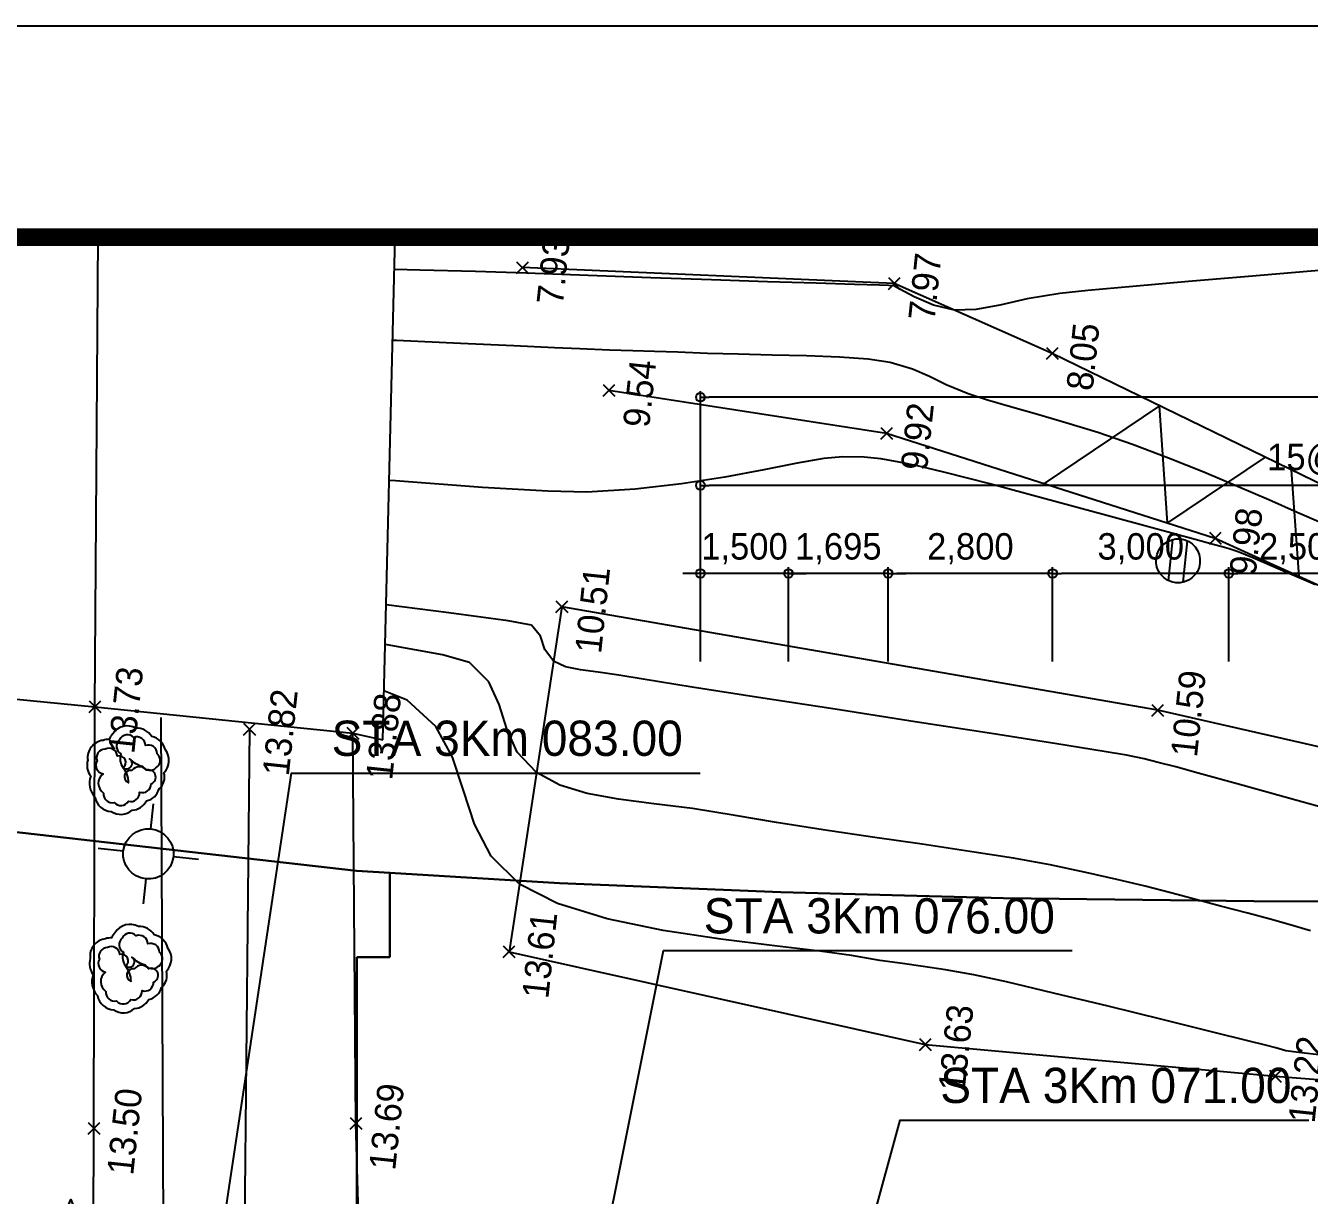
# Model space of a CAD drawing. Header units: millimetres. Extents: x 1073475 to 2890243, y -1340830 to -367733.
# Drawn here: x 1299407 to 1321258, y -387649 to -367733 of the extents above; entities that cross this region are included whole.
import ezdxf
from ezdxf.enums import TextEntityAlignment as Align
from ezdxf.xclip import XClip

# ---------------------------------------------------------------- set-up
doc = ezdxf.new("R2010")
doc.units = ezdxf.units.MM
doc.header["$LTSCALE"] = 50
doc.header["$XCLIPFRAME"] = 2
doc.header["$PDMODE"] = 3
doc.header["$PDSIZE"] = 100
doc.layers.get('Defpoints').update_dxf_attribs({"color": 151})
for name, color, linetype in [('11', 11, 'Continuous'), ('C-DIM', 7, 'Continuous'), ('CONT-MJR', 42, 'Continuous'), ('CONT-MNR', 84, 'Continuous'), ('LEVEL_15', 7, 'Continuous'), ('LEVEL_16', 7, 'Continuous'), ('TEX', 3, 'Continuous'), ('TEXT', 3, 'Continuous'), ('가로등', 1, 'Continuous'), ('교량', 4, 'Continuous'), ('단면', 4, 'Continuous'), ('도로', 1, 'Continuous'), ('보도', 7, 'Continuous'), ('보안등', 7, 'Continuous'), ('연속지적도', 32, 'Continuous'), ('자전거전용도로', 7, 'Continuous'), ('조경', 3, 'Continuous'), ('측량점_높이', 8, 'Continuous'), ('측량점_심볼', 7, 'Continuous'), ('현황선', 8, 'Continuous'), ('화단경계', 3, 'Continuous')]:
    doc.layers.add(name, color=color, linetype=linetype)
doc.styles.add('RXHG', font='arial.ttf')
doc.styles.add('STYLE-GOTHIC_SINGLE', font='', dxfattribs={"bigfont": 'GOTHIC_SINGLEbig.shx'})
doc.styles.add('굴림체', font='')
doc.styles.add('돋움', font='')
doc.styles.get('STYLE-GOTHIC_SINGLE').set_extended_font_data('Gulim')
doc.styles.get('굴림체').set_extended_font_data('Dotum')
doc.styles.get('돋움').set_extended_font_data('Dotum')
doc.dimstyles.new('SAM-300', dxfattribs={"dimscale": 1.5, "dimtxt": 300, "dimasz": 100, "dimexe": 70, "dimexo": 0, "dimgap": 100, "dimtad": 1, "dimdec": 0, "dimzin": 0, "dimdsep": 46, "dimlunit": 6, "dimtxsty": '돋움', "dimblk": 'ORIGIN', "dimcen": 100, "dimclrd": 1, "dimclre": 1, "dimclrt": 7, "dimadec": 0, "dimazin": 0, "dimtfac": 1, "dimtdec": 0, "dimtix": 1, "dimtmove": 2, "dimatfit": 3, "dimfxl": 70, "dimtolj": 1, "dimtzin": 0, "dimlwd": -1, "dimlwe": -1, "dimarcsym": 0})

# ---------------------------------------------------------------- blocks, each defined once
blk = doc.blocks.new('A$405090834614')
at = {"layer": 'CONT-MJR', "color": 251}
for p, q in [((200652, 159226), (200649, 159333)), ((200700, 157738), (200652, 159226)), ((200750, 156628), (200700, 157738)), ((200804, 155967), (200750, 156628)), ((200941, 155155), (200804, 155967)), ((201116, 154379), (200941, 155155)), ((201310, 153659), (201116, 154379)), ((201502, 153012), (201310, 153659)), ((201672, 152457), (201502, 153012)), ((201800, 152013), (201672, 152457)), ((201866, 151698), (201800, 152013)), ((201897, 151334), (201866, 151698)), ((201897, 151047), (201897, 151334)), ((201877, 150759), (201897, 151047)), ((201843, 150392), (201877, 150759)), ((201784, 149937), (201843, 150392)), ((201668, 149158), (201784, 149937)), ((201517, 148194), (201668, 149158)), ((201355, 147185), (201517, 148194)), ((201206, 146268), (201355, 147185)), ((201094, 145583), (201206, 146268)), ((201042, 145269), (201094, 145583)), ((200999, 144989), (201018, 145113)), ((201018, 145113), (201042, 145269)), ((200966, 144835), (200999, 144989)), ((200889, 144572), (200966, 144835)), ((200737, 144082), (200889, 144572)), ((200543, 143466), (200737, 144082))]:
    blk.add_line(p, q, dxfattribs=at)
at = {"layer": 'CONT-MNR', "color": 251}
for p, q in [((203032, 159459), (203028, 159525)), ((204267, 159192), (204230, 159623)), ((203096, 158369), (203032, 159459)), ((197795, 158118), (197862, 159072)), ((197862, 159072), (197863, 159107)), ((198516, 158084), (198539, 159162)), ((204343, 158246), (204267, 159192)), ((196960, 158631), (197079, 159044)), ((196567, 158103), (196960, 158631)), ((203150, 157461), (203096, 158369)), ((204406, 157382), (204343, 158246)), ((196075, 157762), (196567, 158103)), ((197708, 157648), (197795, 158118)), ((198485, 157064), (198516, 158084)), ((195532, 157516), (196075, 157762)), ((197418, 157283), (197708, 157648)), ((194982, 157270), (195532, 157516)), ((203191, 156772), (203150, 157461)), ((204477, 156333), (204406, 157382)), ((194472, 156930), (194982, 157270)), ((197051, 157065), (197418, 157283)), ((194048, 156403), (194472, 156930)), ((196277, 156678), (196655, 156895)), ((196655, 156895), (197051, 157065)), ((198456, 156664), (198485, 157064)), ((195966, 156315), (196277, 156678)), ((203218, 156342), (203191, 156772)), ((198067, 156396), (198282, 156493)), ((198282, 156493), (198456, 156664)), ((193787, 155723), (194048, 156403)), ((195795, 155895), (195966, 156315)), ((197884, 156226), (198067, 156396)), ((203253, 155838), (203218, 156342)), ((204551, 155269), (204477, 156333)), ((197784, 155753), (197809, 156012)), ((197809, 156012), (197884, 156226)), ((195702, 155416), (195795, 155895)), ((203283, 155439), (203253, 155838)), ((193618, 154855), (193787, 155723)), ((197778, 155448), (197784, 155753)), ((195663, 154876), (195702, 155416)), ((197763, 155096), (197778, 155448)), ((203310, 155074), (203283, 155439)), ((204624, 154237), (204551, 155269)), ((197738, 154676), (197763, 155096)), ((203340, 154675), (203310, 155074)), ((193521, 153885), (193618, 154855)), ((195649, 154273), (195663, 154876)), ((197695, 153834), (197738, 154676)), ((203373, 154171), (203340, 154675)), ((195637, 153606), (195649, 154273)), ((203412, 153649), (203373, 154171)), ((204693, 153284), (204624, 154237)), ((193475, 152896), (193521, 153885)), ((197639, 152691), (197695, 153834)), ((203460, 153075), (203412, 153649)), ((195598, 152874), (195637, 153606)), ((204754, 152459), (204693, 153284)), ((203508, 152489), (203460, 153075)), ((193459, 151971), (193475, 152896)), ((195551, 152161), (195598, 152874)), ((197575, 151370), (197639, 152691)), ((203544, 151931), (203508, 152489)), ((204802, 151810), (204754, 152459)), ((195512, 151360), (195551, 152161)), ((193452, 151196), (193459, 151971)), ((203560, 151442), (203544, 151931)), ((204834, 151384), (204802, 151810)), ((203544, 151063), (203560, 151442)), ((195478, 150513), (195512, 151360)), ((197508, 149993), (197575, 151370)), ((204845, 151228), (204834, 151384)), ((204851, 151135), (204845, 151228)), ((193433, 150652), (193452, 151196)), ((203475, 150672), (203544, 151063)), ((204700, 150776), (204803, 151030)), ((204803, 151030), (204851, 151135)), ((204596, 150434), (204700, 150776)), ((193402, 150165), (193433, 150652)), ((203378, 150373), (203475, 150672)), ((195445, 149658), (195478, 150513)), ((203267, 150075), (203378, 150373)), ((204548, 150070), (204596, 150434)), ((193389, 149777), (193402, 150165)), ((197444, 148681), (197508, 149993)), ((203153, 149687), (203267, 150075)), ((204595, 149706), (204548, 150070)), ((193380, 149423), (193389, 149777)), ((203082, 149348), (203153, 149687)), ((204714, 149310), (204595, 149706)), ((195411, 148837), (195445, 149658)), ((193364, 149036), (193380, 149423)), ((203011, 148948), (203082, 149348)), ((204869, 148856), (204714, 149310)), ((193328, 148549), (193364, 149036)), ((195372, 148088), (195411, 148837)), ((202933, 148491), (203011, 148948)), ((205020, 148318), (204869, 148856)), ((197388, 147556), (197444, 148681)), ((193265, 147984), (193328, 148549)), ((202842, 147981), (202933, 148491)), ((205119, 147848), (205020, 148318)), ((193162, 147167), (193265, 147984)), ((195325, 147453), (195372, 148088)), ((202731, 147420), (202842, 147981)), ((205270, 147094), (205119, 147848)), ((197346, 146741), (197388, 147556)), ((195264, 146837), (195325, 147453)), ((202592, 146812), (202731, 147420)), ((193036, 146217), (193162, 147167)), ((205453, 146161), (205270, 147094)), ((195200, 146296), (195264, 146837)), ((197323, 146357), (197346, 146741)), ((202428, 146180), (202592, 146812)), ((192906, 145254), (193036, 146217)), ((195134, 145809), (195200, 146296)), ((197291, 146050), (197323, 146357)), ((202252, 145559), (202428, 146180)), ((197257, 145807), (197291, 146050)), ((205647, 145151), (205453, 146161)), ((195068, 145360), (195134, 145809)), ((197210, 145501), (197257, 145807)), ((202072, 144962), (202252, 145559)), ((195001, 144927), (195068, 145360)), ((197147, 145114), (197210, 145501)), ((192787, 144398), (192906, 145254)), ((197035, 144435), (197147, 145114)), ((205835, 144166), (205647, 145151)), ((194934, 144494), (195001, 144927)), ((201898, 144406), (202072, 144962)), ((194863, 144022), (194934, 144494)), ((196898, 143620), (197035, 144435)), ((192699, 143769), (192787, 144398)), ((201739, 143907), (201898, 144406)), ((194802, 143634), (194863, 144022)), ((205996, 143311), (205835, 144166)), ((201604, 143480), (201739, 143907)), ((192659, 143487), (192699, 143769)), ((194743, 143283), (194802, 143634)), ((196763, 142824), (196898, 143620)), ((192631, 143307), (192659, 143487)), ((192594, 142908), (192599, 143127)), ((192599, 143127), (192631, 143307)), ((194679, 142926), (194743, 143283)), ((192592, 142513), (192594, 142908))]:
    blk.add_line(p, q, dxfattribs=at)
at = {"layer": '가로등', "color": 251, "linetype": 'Continuous'}
for p, q in [((193893, 163167), (193893, 163595)), ((193464, 162738), (193036, 162738)), ((194321, 162738), (194750, 162738)), ((193893, 162309), (193893, 161881))]:
    blk.add_line(p, q, dxfattribs=at)
blk.add_ellipse((193893, 162738), major_axis=(303, 303), ratio=1, start_param=5.497787, end_param=11.780972, dxfattribs=at)
at = {"layer": '교량', "color": 251}
for p, q in [((196150, 178391), (196289, 163906)), ((196289, 163906), (196305, 159493)), ((196244, 158976), (217278, 160680)), ((196305, 159493), (196244, 158976))]:
    blk.add_line(p, q, dxfattribs=at)
at = {"layer": '도로', "color": 251}
for p, q in [((196289, 163906), (210777, 165345)), ((189150, 163167), (196289, 163906)), ((186215, 162867), (189150, 163167)), ((204891, 151137), (204492, 157457)), ((203990, 148336), (204891, 151137)), ((203298, 146429), (201774, 148242)), ((201861, 142469), (203990, 148336)), ((201327, 146080), (203298, 146429)), ((202615, 144547), (201327, 146080)), ((200659, 143759), (202444, 144075))]:
    blk.add_line(p, q, dxfattribs=at)
at = {"layer": '보도', "color": 251}
for p, q in [((189703, 158741), (196305, 159493)), ((196305, 159493), (196305, 159493)), ((186019, 158239), (189703, 158741))]:
    blk.add_line(p, q, dxfattribs=at)
at = {"layer": '보안등', "color": 251}
for p, q in [((200351, 145959), (201058, 145959)), ((200351, 145709), (201058, 145709))]:
    blk.add_line(p, q, dxfattribs=at)
blk.add_ellipse((200705, 145834), major_axis=(-265, 265), ratio=1, start_param=3.926991, end_param=10.210176, dxfattribs=at)
at = {"layer": '연속지적도', "color": 251}
for p, q in [((193978, 159184), (194158, 182834)), ((194158, 182834), (193978, 159184)), ((194008, 158614), (193978, 159184)), ((193978, 159184), (194008, 158614)), ((184698, 158193), (192518, 159023)), ((192518, 159023), (184698, 158193)), ((192518, 159023), (192578, 158463)), ((192578, 158463), (192518, 159023)), ((192578, 158463), (194008, 158614)), ((194008, 158614), (192578, 158463)), ((194008, 158614), (194138, 155724)), ((194138, 155724), (194008, 158614)), ((194138, 155724), (194379, 151964)), ((194379, 151964), (194138, 155724)), ((194379, 151964), (194678, 148183)), ((194678, 148183), (194379, 151964)), ((194678, 148183), (195078, 143943)), ((195078, 143943), (194678, 148183)), ((195078, 143943), (209727, 2404)), ((209727, 2404), (195078, 143943))]:
    blk.add_line(p, q, dxfattribs=at)
at = {"layer": '자전거전용도로', "color": 251}
blk.add_line((196187, 161250), (186169, 160289), dxfattribs=at)
at = {"layer": '조경', "color": 251}
for points in [[(194758, 163743, 0.346815), (194544, 163442, 0.330985), (194604, 163090, 0.257815), (194786, 162866, 0.268393), (195012, 162672, 0.287741), (195296, 162619, 0.374085), (195687, 162636, 0.296108), (195887, 162892, 0.276004), (196002, 163175, 0.397465), (195856, 163558, 0.08978), (195762, 163607, 0.089366), (195735, 163709, 0.417873), (195373, 163932, 0.244957), (195109, 163852, 0.283849)], [(194844, 163606, 0.520567), (194702, 163408, 0.520567), (194751, 163170, 0.520567), (194922, 162997, 0.520567), (195087, 162818, 0.997573), (195305, 162925, 0.520567), (195276, 163165, 0.940956), (195064, 163200, 0.176046), (195307, 163318, 1.063971), (195472, 163229, 0.138397), (195366, 162993, 0.467806), (195363, 162764, 0.520567), (195606, 162770, 0.520567), (195723, 162982, 0.520567), (195840, 163194, 0.520567), (195776, 163429, 0.520567), (195538, 163381, 0.258914), (195307, 163318, 0.824029), (195494, 163437, 0.520567), (195591, 163659, 0.520567), (195377, 163774, 0.520567), (195169, 163649, 0.520567), (194844, 163606)], [(191403, 163346, 0.346815), (191189, 163044, 0.330985), (191249, 162693, 0.257815), (191431, 162469, 0.268393), (191657, 162274, 0.287741), (191941, 162222, 0.374085), (192332, 162238, 0.296108), (192532, 162494, 0.276004), (192647, 162777, 0.397465), (192501, 163160, 0.08978), (192407, 163209, 0.089366), (192380, 163311, 0.417873), (192018, 163534, 0.244957), (191754, 163455, 0.283849)], [(191489, 163208, 0.520567), (191347, 163011, 0.520567), (191397, 162772, 0.520567), (191567, 162599, 0.520567), (191732, 162420, 0.997573), (191950, 162527, 0.520567), (191921, 162768, 0.940956), (191709, 162803, 0.176046), (191952, 162920, 1.063971), (192117, 162831, 0.138397), (192011, 162595, 0.467806), (192008, 162367, 0.520567), (192251, 162373, 0.520567), (192368, 162585, 0.520567), (192485, 162797, 0.520567), (192421, 163031, 0.520567), (192183, 162984, 0.258914), (191952, 162920, 0.824029), (192140, 163039, 0.520567), (192236, 163261, 0.520567), (192022, 163377, 0.520567), (191814, 163251, 0.520567), (191489, 163208)]]:
    blk.add_lwpolyline(points, format="xyb", close=True, dxfattribs=at)
at = {"layer": '측량점_심볼', "color": 251}
for p in [(196289, 163906), (189150, 163167), (196187, 161250), (196305, 159493), (189703, 158741), (204492, 157457), (192884, 156457), (198822, 156183), (202571, 155775), (202342, 150996), (204891, 151137), (192061, 149244), (203990, 148336), (198137, 145911), (201155, 145244), (192153, 143263)]:
    blk.add_point(p, dxfattribs=at)
at = {"layer": '현황선', "color": 251}
for p, q in [((192884, 156457), (192061, 149244)), ((198822, 156183), (192884, 156457)), ((198137, 145911), (198822, 156183)), ((202571, 155775), (202342, 150996)), ((202342, 150996), (201155, 145244)), ((192061, 149244), (192153, 143263)), ((196995, 136233), (198137, 145911)), ((201155, 145244), (199556, 140450)), ((192153, 143263), (192244, 140204))]:
    blk.add_line(p, q, dxfattribs=at)
at = {"layer": '화단경계', "color": 251}
blk.add_line((186194, 161657), (196227, 162764), dxfattribs=at)
at = {"layer": '측량점_높이', "color": 251, "style": '굴림체'}
for s, p in [('13.73', (196289, 163606)), ('13.50', (189150, 162867)), ('13.82', (196187, 160950)), ('13.88', (196305, 159193)), ('13.69', (189703, 158441)), ('7.93', (204492, 157157)), ('13.61', (192884, 156157)), ('10.51', (198822, 155883)), ('9.54', (202571, 155475)), ('7.97', (204891, 150837)), ('9.92', (202342, 150696)), ('13.63', (192061, 148944)), ('8.05', (203990, 148036)), ('10.59', (198137, 145611)), ('9.98', (201155, 144944)), ('13.22', (192153, 142963))]:
    blk.add_text(s, height=450, dxfattribs=at).set_placement(p, align=Align.TOP_CENTER)
blk = doc.blocks.new('dbox')
at = {"layer": '11'}
blk.add_line((4288, 57600), (81088, 57600), dxfattribs=at)
at = {"layer": '11', "const_width": 150}
blk.add_lwpolyline([(81088, 1800), (4288, 1800), (4288, 57600), (81088, 57600)], close=True, dxfattribs=at)
at = {"layer": 'TEXT', "color": 7}
blk.add_line((0, 59400), (84100, 59400), dxfattribs=at)
at = {"layer": 'TEX', "color": 6, "linetype": 'Continuous', "style": 'RXHG', "width": 1}
for tag, p in [('일자', (76628, 15972)), ('축척', (76628, 13925)), ('설계번호', (76684, 12170))]:
    blk.add_attdef(tag, p, '', height=300, dxfattribs=at)
at = {"layer": 'TEX', "color": 7, "linetype": 'Continuous', "style": 'RXHG', "width": 1}
blk.add_attdef('파일명', (81840, 4453), '', height=300, rotation=90, dxfattribs=at)
at = {"layer": 'TEX', "linetype": 'Continuous', "style": 'RXHG', "width": 1}
for tag, p in [('도면명-1', (77799, 3389)), ('도면명-2', (77799, 2662))]:
    blk.add_attdef(tag, text='', height=400, dxfattribs=at).set_placement(p, align=Align.CENTER)
blk = doc.blocks.new('_Origin')
at = {"color": 0, "linetype": 'ByBlock', "lineweight": -2}
blk.add_line((0, 0), (-1, 0), dxfattribs=at)
blk.add_circle((0, 0), 0.5, dxfattribs=at)
blk = doc.blocks.new('*D668')
at = {"layer": 'C-DIM', "color": 1, "ltscale": 0.2, "transparency": 16777216}
for p, q in [((1310893, -375560), (1310893, -373955)), ((1336538, -374060), (1311043, -374060)), ((1336688, -375560), (1336688, -373955))]:
    blk.add_line(p, q, dxfattribs=at)
at = {"layer": 'Defpoints', "color": 0, "ltscale": 0.2, "transparency": 16777216}
for p in [(1310893, -374060), (1310893, -375560), (1336688, -375560)]:
    blk.add_point(p, dxfattribs=at)
at = {"layer": 'C-DIM', "color": 1, "ltscale": 0.2, "transparency": 16777216, "xscale": 150, "yscale": 150, "zscale": 150, "rotation": 180}
blk.add_blockref('_Origin', (1310893, -374060), dxfattribs=at)
at = {"layer": 'C-DIM', "color": 1, "ltscale": 0.2, "transparency": 16777216, "xscale": 150, "yscale": 150, "zscale": 150}
blk.add_blockref('_Origin', (1336688, -374060), dxfattribs=at)
at = {"layer": 'C-DIM', "color": 7, "ltscale": 0.2, "transparency": 16777216, "insert": (1323790, -373641), "char_height": 450, "attachment_point": 5, "style": '돋움'}
blk.add_mtext('\\A1;25,795', dxfattribs=at)
blk = doc.blocks.new('*D670')
at = {"layer": 'C-DIM', "color": 1, "ltscale": 0.2, "transparency": 16777216}
for p, q in [((1310893, -377060), (1310893, -375455)), ((1334743, -375560), (1311043, -375560)), ((1334893, -377060), (1334893, -375455))]:
    blk.add_line(p, q, dxfattribs=at)
at = {"layer": 'Defpoints', "color": 0, "ltscale": 0.2, "transparency": 16777216}
for p in [(1310893, -375560), (1310893, -377060), (1334893, -377060)]:
    blk.add_point(p, dxfattribs=at)
at = {"layer": 'C-DIM', "color": 1, "ltscale": 0.2, "transparency": 16777216, "xscale": 150, "yscale": 150, "zscale": 150, "rotation": 180}
blk.add_blockref('_Origin', (1310893, -375560), dxfattribs=at)
at = {"layer": 'C-DIM', "color": 1, "ltscale": 0.2, "transparency": 16777216, "xscale": 150, "yscale": 150, "zscale": 150}
blk.add_blockref('_Origin', (1334893, -375560), dxfattribs=at)
at = {"layer": 'C-DIM', "color": 7, "ltscale": 0.2, "transparency": 16777216, "insert": (1322893, -375122), "char_height": 450, "attachment_point": 5, "style": '돋움'}
blk.add_mtext('\\A1;15@1600=24,000', dxfattribs=at)
blk = doc.blocks.new('*D675')
at = {"layer": 'C-DIM', "color": 1, "ltscale": 0.2, "transparency": 16777216}
for p, q in [((1310743, -377060), (1310593, -377060)), ((1310893, -378560), (1310893, -376955)), ((1312393, -377060), (1310893, -377060)), ((1312393, -378560), (1312393, -376955)), ((1312543, -377060), (1312693, -377060))]:
    blk.add_line(p, q, dxfattribs=at)
at = {"layer": 'Defpoints', "color": 0, "ltscale": 0.2, "transparency": 16777216}
for p in [(1310893, -377060), (1310893, -378560), (1312393, -378560)]:
    blk.add_point(p, dxfattribs=at)
at = {"layer": 'C-DIM', "color": 1, "ltscale": 0.2, "transparency": 16777216, "xscale": 150, "yscale": 150, "zscale": 150}
blk.add_blockref('_Origin', (1310893, -377060), dxfattribs=at)
at = {"layer": 'C-DIM', "color": 1, "ltscale": 0.2, "transparency": 16777216, "xscale": 150, "yscale": 150, "zscale": 150, "rotation": 180}
blk.add_blockref('_Origin', (1312393, -377060), dxfattribs=at)
at = {"layer": 'C-DIM', "color": 7, "ltscale": 0.2, "transparency": 16777216, "insert": (1311643, -376641), "char_height": 450, "attachment_point": 5, "style": '돋움'}
blk.add_mtext('\\A1;1,500', dxfattribs=at)
blk = doc.blocks.new('*D676')
at = {"layer": 'C-DIM', "color": 1, "ltscale": 0.2, "transparency": 16777216}
for p, q in [((1312243, -377060), (1312093, -377060)), ((1312393, -378560), (1312393, -376955)), ((1314088, -377060), (1312393, -377060)), ((1314088, -378560), (1314088, -376955)), ((1314238, -377060), (1314388, -377060))]:
    blk.add_line(p, q, dxfattribs=at)
at = {"layer": 'Defpoints', "color": 0, "ltscale": 0.2, "transparency": 16777216}
for p in [(1312393, -377060), (1312393, -378560), (1314088, -378560)]:
    blk.add_point(p, dxfattribs=at)
at = {"layer": 'C-DIM', "color": 1, "ltscale": 0.2, "transparency": 16777216, "xscale": 150, "yscale": 150, "zscale": 150}
blk.add_blockref('_Origin', (1312393, -377060), dxfattribs=at)
at = {"layer": 'C-DIM', "color": 1, "ltscale": 0.2, "transparency": 16777216, "xscale": 150, "yscale": 150, "zscale": 150, "rotation": 180}
blk.add_blockref('_Origin', (1314088, -377060), dxfattribs=at)
at = {"layer": 'C-DIM', "color": 7, "ltscale": 0.2, "transparency": 16777216, "insert": (1313240, -376641), "char_height": 450, "attachment_point": 5, "style": '돋움'}
blk.add_mtext('\\A1;1,695', dxfattribs=at)
blk = doc.blocks.new('*D677')
at = {"layer": 'C-DIM', "color": 1, "ltscale": 0.2, "transparency": 16777216}
for p, q in [((1314088, -378560), (1314088, -376955)), ((1316738, -377060), (1314238, -377060)), ((1316888, -378560), (1316888, -376955))]:
    blk.add_line(p, q, dxfattribs=at)
at = {"layer": 'Defpoints', "color": 0, "ltscale": 0.2, "transparency": 16777216}
for p in [(1314088, -377060), (1314088, -378560), (1316888, -378560)]:
    blk.add_point(p, dxfattribs=at)
at = {"layer": 'C-DIM', "color": 1, "ltscale": 0.2, "transparency": 16777216, "xscale": 150, "yscale": 150, "zscale": 150, "rotation": 180}
blk.add_blockref('_Origin', (1314088, -377060), dxfattribs=at)
at = {"layer": 'C-DIM', "color": 1, "ltscale": 0.2, "transparency": 16777216, "xscale": 150, "yscale": 150, "zscale": 150}
blk.add_blockref('_Origin', (1316888, -377060), dxfattribs=at)
at = {"layer": 'C-DIM', "color": 7, "ltscale": 0.2, "transparency": 16777216, "insert": (1315488, -376641), "char_height": 450, "attachment_point": 5, "style": '돋움'}
blk.add_mtext('\\A1;2,800', dxfattribs=at)
blk = doc.blocks.new('*D678')
at = {"layer": 'C-DIM', "color": 1, "ltscale": 0.2, "transparency": 16777216}
for p, q in [((1316888, -378560), (1316888, -376955)), ((1319738, -377060), (1317038, -377060)), ((1319888, -378560), (1319888, -376955))]:
    blk.add_line(p, q, dxfattribs=at)
at = {"layer": 'Defpoints', "color": 0, "ltscale": 0.2, "transparency": 16777216}
for p in [(1316888, -377060), (1316888, -378560), (1319888, -378560)]:
    blk.add_point(p, dxfattribs=at)
at = {"layer": 'C-DIM', "color": 1, "ltscale": 0.2, "transparency": 16777216, "xscale": 150, "yscale": 150, "zscale": 150, "rotation": 180}
blk.add_blockref('_Origin', (1316888, -377060), dxfattribs=at)
at = {"layer": 'C-DIM', "color": 1, "ltscale": 0.2, "transparency": 16777216, "xscale": 150, "yscale": 150, "zscale": 150}
blk.add_blockref('_Origin', (1319888, -377060), dxfattribs=at)
at = {"layer": 'C-DIM', "color": 7, "ltscale": 0.2, "transparency": 16777216, "insert": (1318388, -376641), "char_height": 450, "attachment_point": 5, "style": '돋움'}
blk.add_mtext('\\A1;3,000', dxfattribs=at)
blk = doc.blocks.new('*D679')
at = {"layer": 'C-DIM', "color": 1, "ltscale": 0.2, "transparency": 16777216}
for p, q in [((1319888, -378560), (1319888, -376955)), ((1322238, -377060), (1320038, -377060)), ((1322388, -378560), (1322388, -376955))]:
    blk.add_line(p, q, dxfattribs=at)
at = {"layer": 'Defpoints', "color": 0, "ltscale": 0.2, "transparency": 16777216}
for p in [(1319888, -377060), (1319888, -378560), (1322388, -378560)]:
    blk.add_point(p, dxfattribs=at)
at = {"layer": 'C-DIM', "color": 1, "ltscale": 0.2, "transparency": 16777216, "xscale": 150, "yscale": 150, "zscale": 150, "rotation": 180}
blk.add_blockref('_Origin', (1319888, -377060), dxfattribs=at)
at = {"layer": 'C-DIM', "color": 1, "ltscale": 0.2, "transparency": 16777216, "xscale": 150, "yscale": 150, "zscale": 150}
blk.add_blockref('_Origin', (1322388, -377060), dxfattribs=at)
at = {"layer": 'C-DIM', "color": 7, "ltscale": 0.2, "transparency": 16777216, "insert": (1321138, -376641), "char_height": 450, "attachment_point": 5, "style": '돋움'}
blk.add_mtext('\\A1;2,500', dxfattribs=at)
blk = doc.blocks.new('A$C070F4A8E')
at = {"layer": '단면'}
h = blk.add_hatch(color=256, dxfattribs=at)
h.paths.add_polyline_path([(-1074, 302), (-1377, 0), (-1074, -302, -0.414214)])
h.paths.add_polyline_path([(-772, 605), (-1074, 302, -0.198912), (-772, 427)])
h.paths.add_polyline_path([(-772, -427, -0.198912), (-1074, -302), (-772, -605)])
for p, q in [((-345, 0), (0, 0)), ((0, 0), (0, -845))]:
    blk.add_line(p, q, dxfattribs=at)
blk.add_lwpolyline([(-772, -427), (-772, -605), (-1377, 0), (-772, 605), (-772, 427)], dxfattribs=at)
at = {"layer": '단면', "extrusion": (0, 0, -1)}
blk.add_ellipse((-772, 0), major_axis=(1, 427), ratio=1, start_param=4.711077, end_param=10.994262, dxfattribs=at)

msp = doc.modelspace()

# ---------------------------------------------------------------- linework, layer by layer
at = {"layer": 'LEVEL_16', "color": 7, "linetype": 'Continuous', "flags": 128}
for points in [[(1300532, -403057.1), (1303930.8, -380459.1), (1310889.6, -380459.1)], [(1306865.7, -400468.9), (1310264.5, -383482.7), (1317223.3, -383482.7)], [(1310892.7, -398823.3), (1314291.5, -386369.7), (1321250.3, -386369.7)]]:
    msp.add_lwpolyline(points, dxfattribs=at)

# ---------------------------------------------------------------- block references
at = {"xscale": 2, "yscale": 2, "zscale": 2}
msp.add_blockref('dbox', (1241882.7, -486533.1), dxfattribs=at)
ref = msp.add_blockref('A$405090834614', (1442878.4, -591810.2), dxfattribs=dict(rotation=83.9464212542183))
XClip(ref).set_block_clipping_path([(87977.8492422819, 202827.7349661703), (102823.6229538787, 62839.0134570275), (213801.3092563641, 74608.173144479), (198955.5355447673, 214596.8946536218)])
at = {"layer": '단면', "xscale": 1.875, "yscale": 1.875, "zscale": 1.875, "rotation": 22.22667382113565}
msp.add_blockref('A$C070F4A8E', (1301943.3, -388223.5), dxfattribs=at)

# ---------------------------------------------------------------- texts
at = {"layer": 'LEVEL_15', "color": 7, "linetype": 'Continuous', "style": 'STYLE-GOTHIC_SINGLE'}
for s, p in [('STA 3Km 083.00', (1307604, -379866.6)), ('STA 3Km 076.00', (1313937.7, -382890.2)), ('STA 3Km 071.00', (1317964.7, -385777.2))]:
    msp.add_text(s, height=600, dxfattribs=at).set_placement(p, align=Align.MIDDLE_CENTER)

# ---------------------------------------------------------------- dimensions: what is measured, and where the dimension line sits
at = {"layer": 'C-DIM', "ltscale": 0.2}
for base, p1, p2, picture, middle in [((1310892.7, -374059.9), (1336687.7, -375559.9), (1310892.7, -375559.9), '*D668', (1323790.2, -373641.3)), ((1310892.7, -377059.9), (1312392.7, -378559.9), (1310892.7, -378559.9), '*D675', (1311642.7, -376641.3)), ((1312392.7, -377059.9), (1314087.7, -378559.9), (1312392.7, -378559.9), '*D676', (1313240.2, -376641.3)), ((1314087.7, -377059.9), (1316887.7, -378559.9), (1314087.7, -378559.9), '*D677', (1315487.7, -376641.3)), ((1316887.7, -377059.9), (1319887.7, -378559.9), (1316887.7, -378559.9), '*D678', (1318387.7, -376641.3)), ((1319887.7, -377059.9), (1322387.7, -378559.9), (1319887.7, -378559.9), '*D679', (1321137.7, -376641.3))]:
    dim = msp.add_linear_dim(base=base, p1=p1, p2=p2, dimstyle='SAM-300', dxfattribs=at)
    dim.commit()
    dim.dimension.update_dxf_attribs({"geometry": picture, "text_midpoint": middle})
dim = msp.add_linear_dim(base=(1310892.7, -375559.9), p1=(1334892.7, -377059.9), p2=(1310892.7, -377059.9), text='15@1600=<>', dimstyle='SAM-300', dxfattribs=at)
dim.commit()
dim.dimension.update_dxf_attribs({"geometry": '*D670', "text_midpoint": (1322892.7, -375122)})

doc.saveas('drawing.dxf')
